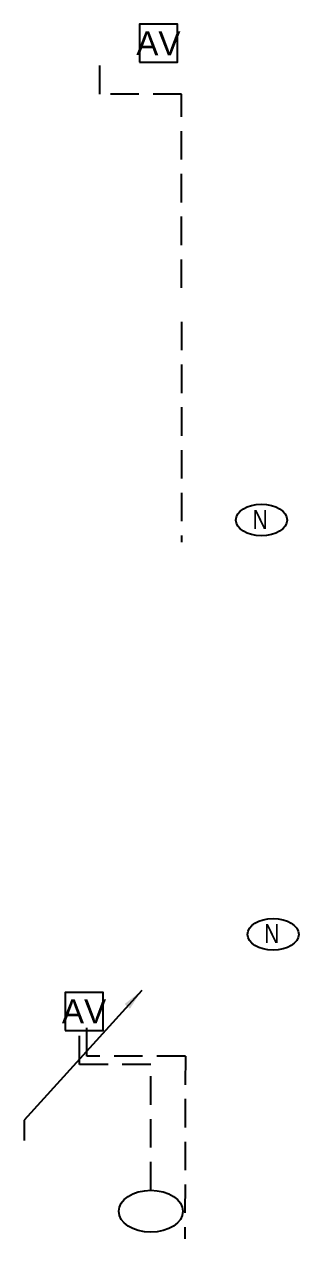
# Model space of a CAD drawing. Header units: inches. Extents: x 23 to 6400, y -2214 to 4412.
# Drawn here: x 23 to 139, y 1036 to 1547 of the extents above; entities that cross this region are included whole.
import ezdxf
from ezdxf.enums import TextEntityAlignment as Align

# ---------------------------------------------------------------- set-up
doc = ezdxf.new("R2010")
doc.units = ezdxf.units.IN
doc.header["$LTSCALE"] = 96
doc.header["$MEASUREMENT"] = 0
doc.linetypes.add('HIDDEN2', pattern=[0.1875, 0.125, -0.0625])
doc.layers.add('A-Powr-Exst', color=15, linetype='Continuous')
doc.layers.add('Legend 300$0$A-Powr-Neww', color=4, linetype='Continuous')
doc.styles.add('OTJ_Title1', font='swiss.ttf')
doc.styles.add('XFINE_1', font='swissl.ttf', dxfattribs={"height": 1.25})
doc.styles.add('XFINE_1-8', font='swissl.ttf', dxfattribs={"height": 10})
doc.dimstyles.new('OTJ_1-8', dxfattribs={"dimscale": 96, "dimtxt": 0.09375, "dimasz": 0.09375, "dimexe": 0.0625, "dimexo": 0.15625, "dimgap": 0.046875, "dimtad": 1, "dimdec": 1, "dimzin": 3, "dimdsep": 46, "dimlunit": 4, "dimtxsty": 'XFINE_1-8', "dimblk": 'ARCHTICK', "dimcen": 0.09, "dimdle": 0.0625, "dimclrd": 15, "dimclre": 15, "dimclrt": 7, "dimadec": 0, "dimazin": 0, "dimtfac": 0.75, "dimtdec": 1, "dimtix": 1, "dimtmove": 1, "dimatfit": 3, "dimfxl": 1, "dimfrac": 1, "dimtolj": 1, "dimtzin": 0, "dimarcsym": 0})

# ---------------------------------------------------------------- blocks, each defined once
blk = doc.blocks.new('A$C727C1CD3')
at = {"color": 0, "linetype": 'ByBlock', "lineweight": -2}
blk.add_ellipse((13.72, 6.66), major_axis=(10.78, 0), ratio=0.619048, dxfattribs=at)
at = {"layer": 'Legend 300$0$A-Powr-Neww', "style": 'XFINE_1', "width": 0.8, "flags": 8}
blk.add_attdef('EQUIP', text='', height=8, dxfattribs=at).set_placement((15.04, 6.95), align=Align.MIDDLE)
blk = doc.blocks.new('A$C63DA0F89')
at = {"color": 0, "linetype": 'ByBlock', "lineweight": -2}
blk.add_lwpolyline([(8.79, 0), (24.79, 0), (24.79, 16), (8.79, 16)], close=True, dxfattribs=at)
at = {"color": 0, "linetype": 'ByBlock', "lineweight": -2, "style": 'OTJ_Title1', "flags": 8}
blk.add_attdef('CODE', text='', height=8, dxfattribs=at).set_placement((16.79, 8), align=Align.MIDDLE)
blk = doc.blocks.new('_ArchTick')
at = {"color": 0, "linetype": 'ByBlock', "const_width": 0.15}
blk.add_lwpolyline([(-0.5, -0.5), (0.5, 0.5)], dxfattribs=at)

msp = doc.modelspace()

# ---------------------------------------------------------------- linework, layer by layer
at = {"layer": 'A-Powr-Exst', "linetype": 'HIDDEN2'}
for p, q in [((54.83, 1517.63), (54.83, 1533.17)), ((89.28, 1517.63), (54.83, 1517.63)), ((89.28, 1436.02), (89.28, 1517.63)), ((49.36, 1112.5), (49.36, 1125.62)), ((90.86, 1112.5), (49.36, 1112.5))]:
    msp.add_line(p, q, dxfattribs=at)
for points in [[(89.28, 1421.74), (89.28, 1328.95)], [(76.3, 1056.04), (76.3, 1109.02), (46.24, 1109.02), (46.24, 1125.62)], [(90.86, 1112.5), (90.62, 1035.64)]]:
    msp.add_lwpolyline(points, dxfattribs=at)
at = {"layer": 'Legend 300$0$A-Powr-Neww'}
msp.add_ellipse((76.3, 1047.21), major_axis=(13.52, 0), ratio=0.652921, dxfattribs=at)

# ---------------------------------------------------------------- block references
at = {"layer": 'A-Powr-Exst', "color": 15, "linetype": 'Continuous', "lineweight": -3}
ref = msp.add_blockref('A$C63DA0F89', (62.68, 1531.02), dxfattribs=dict(at, rotation=359.9857630466304))
ref.add_attrib('CODE', 'AV', dxfattribs={"layer": '0', "color": 0, "linetype": 'ByBlock', "lineweight": -2, "height": 10, "rotation": 359.9858, "style": 'OTJ_Title1', "flags": 8}).set_placement((79.47, 1539.01), align=Align.MIDDLE)
at = {"layer": 'A-Powr-Exst', "color": 15}
ref = msp.add_blockref('A$C727C1CD3', (109.16, 1331.6), dxfattribs=at)
ref.add_attrib('EQUIP', 'N', dxfattribs={"layer": 'Legend 300$0$A-Powr-Neww', "height": 8, "style": 'XFINE_1', "width": 0.8, "flags": 8}).set_placement((122.32, 1338.54), align=Align.MIDDLE)
ref = msp.add_blockref('A$C727C1CD3', (114.06, 1157.14), dxfattribs=at)
ref.add_attrib('EQUIP', 'N', dxfattribs={"layer": 'Legend 300$0$A-Powr-Neww', "height": 8, "style": 'XFINE_1', "width": 0.8, "flags": 8}).set_placement((127.22, 1164.09), align=Align.MIDDLE)
at = {"layer": 'A-Powr-Exst', "color": 15, "linetype": 'Continuous', "lineweight": -3}
ref = msp.add_blockref('A$C63DA0F89', (31.39, 1123.38), dxfattribs=dict(at, rotation=359.9857630466304))
ref.add_attrib('CODE', 'AV', dxfattribs={"layer": '0', "color": 0, "linetype": 'ByBlock', "lineweight": -2, "height": 10, "rotation": 359.9858, "style": 'OTJ_Title1', "flags": 8}).set_placement((48.18, 1131.38), align=Align.MIDDLE)

# ---------------------------------------------------------------- leaders
at = {"layer": 'A-Powr-Exst'}
msp.add_leader([(72.46, 1140.17), (23.03, 1085.57), (23.03, 1077.02)], dimstyle='OTJ_1-8', dxfattribs=at)

doc.saveas('drawing.dxf')
